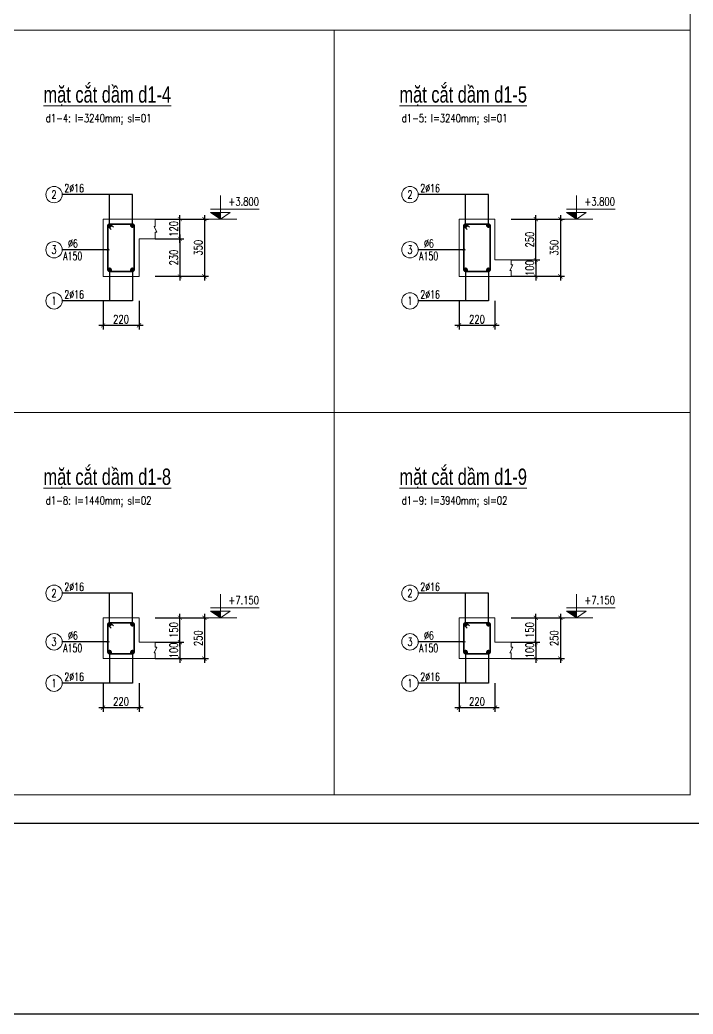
# Model space of a CAD drawing. Extents: x -1855204 to -1466800, y -1308584 to -996495.
# Drawn here: x -1825520 to -1809042, y -1231183 to -1206859 of the extents above; entities that cross this region are included whole.
import ezdxf
from ezdxf.enums import TextEntityAlignment as Align

# ---------------------------------------------------------------- set-up
doc = ezdxf.new("R2010")
doc.units = 0
doc.header["$LTSCALE"] = 150
doc.header["$PDMODE"] = 35
doc.layers.get('Defpoints').update_dxf_attribs({"lineweight": 18})
for name, color, linetype, lineweight in [('05.Text', 253, 'Continuous', 18), ('11.Khung bo', 32, 'Continuous', 50), ('12.Khung', 36, 'Continuous', 25), ('KCVN-THAY', 7, 'Continuous', 25), ('LS-DIM', 251, 'Continuous', 13), ('LS-TEXT', 60, 'Continuous', 20), ('LS-THAY', 7, 'Continuous', 20), ('LS-THEP', 3, 'Continuous', 35)]:
    doc.layers.add(name, color=color, linetype=linetype, lineweight=lineweight)
doc.layers.add('DIM', color=1, linetype='Continuous')
doc.styles.add('LS.TEXT', font='vnromadi.shx', dxfattribs={"width": 0.7, "height": 4})
doc.styles.add('romans.shx', font='romans.shx', dxfattribs={"width": 0.75, "bigfont": 'vns.shx'})
doc.styles.add('vnsimpli', font='vnsimli.shx', dxfattribs={"width": 0.75})
doc.dimstyles.new('D25', dxfattribs={"dimscale": 0, "dimtxt": 200, "dimasz": 100, "dimexe": 100, "dimexo": 0, "dimgap": 50, "dimtad": 1, "dimdec": 0, "dimlfac": 0.25, "dimdsep": 46, "dimtxsty": 'vnsimpli', "dimblk1": 'ARCHTICK', "dimblk2": 'ARCHTICK', "dimsah": 1, "dimcen": 0, "dimdle": 100, "dimclrd": 256, "dimclre": 256, "dimclrt": 60, "dimadec": 0, "dimazin": 0, "dimtfac": 0.004, "dimtdec": 0, "dimtix": 1, "dimtmove": 2, "dimatfit": 3, "dimldrblk": 'ARCHTICK', "dimfxl": 1, "dimtolj": 1, "dimarcsym": 0})
doc.dimstyles.new('LS.GHI CHU', dxfattribs={"dimtxt": 200, "dimasz": 120, "dimexe": 120, "dimexo": 120, "dimgap": 80, "dimtad": 1, "dimdec": 0, "dimzin": 0, "dimdsep": 46, "dimtxsty": 'romans.shx', "dimblk": 'ARCHTICK', "dimcen": 0.09, "dimdle": 120, "dimclrd": 256, "dimclre": 8, "dimclrt": 7, "dimadec": 0, "dimazin": 0, "dimtfac": 1, "dimtdec": 0, "dimtofl": 0, "dimtmove": 0, "dimatfit": 3, "dimldrblk": 'ARCHTICK', "dimfxl": 1, "dimtolj": 1, "dimtzin": 0, "dimarcsym": 0})

# ---------------------------------------------------------------- blocks, each defined once
blk = doc.blocks.new('*U4')
at = {"layer": 'KCVN-THAY', "color": 140}
blk.add_lwpolyline([(214871.76, 86966.68), (215381.8, 86966.68), (215381.8, 86579.68), (214871.76, 86579.68)], close=True, dxfattribs=at)
blk = doc.blocks.new('100')
at = {"layer": '11.Khung bo', "const_width": 26.7}
blk.add_lwpolyline([(1860913, -945240), (1860913, -916940), (1896063, -916940), (1896063, -945240)], close=True, dxfattribs=at)
at = {"layer": '12.Khung', "color": 1}
blk.add_lwpolyline([(1901579, -945940), (1901579, -916240), (1859580, -916240), (1859580, -945940)], close=True, dxfattribs=at)
blk = doc.blocks.new('moc1')
at = {"layer": 'LS-THEP'}
for p, q in [((-25, 0), (-25, -10)), ((10, 25), (0, 25)), ((58, -22), (10, 25)), ((-25, -10), (22, -58))]:
    blk.add_line(p, q, dxfattribs=at)
blk.add_arc((0, 0), 25, 90, 180, dxfattribs=at)
blk = doc.blocks.new('_ArchTick')
at = {"layer": 'DIM', "color": 0, "const_width": 0.15}
blk.add_lwpolyline([(-0.5, -0.5), (0.5, 0.5)], dxfattribs=at)
blk = doc.blocks.new('cotthep')
at = {"layer": 'LS-THAY'}
blk.add_circle((-250, 0), 250, dxfattribs=at)
at = {"layer": 'LS-TEXT', "style": 'vnsimpli', "width": 0.75}
for tag, p in [('24`25', (446, 69)), ('10', (-250, -123)), ('A200', (440, -316))]:
    blk.add_attdef(tag, text='', height=250, dxfattribs=at).set_placement(p, align=Align.CENTER)
blk = doc.blocks.new('*D1895')
at = {"layer": 'Defpoints', "color": 0, "transparency": 16777216}
for p in [(-1822205, -1212213), (-1822205, -1213133), (-1821604, -1213133)]:
    blk.add_point(p, dxfattribs=at)
at = {"layer": 'LS-DIM', "lineweight": -2, "transparency": 16777216}
for p, q in [((-1822205, -1212213), (-1821504, -1212213)), ((-1821604, -1212113), (-1821604, -1213233)), ((-1822205, -1213133), (-1821504, -1213133))]:
    blk.add_line(p, q, dxfattribs=at)
at = {"layer": 'LS-DIM', "lineweight": -2, "transparency": 16777216, "xscale": 100, "yscale": 100, "zscale": 100}
for p, rotation in [((-1821604, -1212213), 90), ((-1821604, -1213133), 270)]:
    blk.add_blockref('_ArchTick', p, dxfattribs=dict(at, rotation=rotation))
at = {"layer": 'LS-DIM', "color": 60, "transparency": 16777216, "insert": (-1821754, -1212673), "char_height": 200, "attachment_point": 5, "rotation": 90, "style": 'vnsimpli'}
blk.add_mtext('\\A1;230', dxfattribs=at)
blk = doc.blocks.new('*D1896')
at = {"layer": 'Defpoints', "color": 0, "transparency": 16777216}
for p in [(-1823484, -1213733), (-1822604, -1213733), (-1823484, -1214333)]:
    blk.add_point(p, dxfattribs=at)
at = {"layer": 'LS-DIM', "lineweight": -2, "transparency": 16777216}
for p, q in [((-1823484, -1213733), (-1823484, -1214433)), ((-1822604, -1213733), (-1822604, -1214433)), ((-1822504, -1214333), (-1823584, -1214333))]:
    blk.add_line(p, q, dxfattribs=at)
at = {"layer": 'LS-DIM', "lineweight": -2, "transparency": 16777216, "xscale": 100, "yscale": 100, "zscale": 100, "rotation": 180}
blk.add_blockref('_ArchTick', (-1823484, -1214333), dxfattribs=at)
at = {"layer": 'LS-DIM', "lineweight": -2, "transparency": 16777216, "xscale": 100, "yscale": 100, "zscale": 100}
blk.add_blockref('_ArchTick', (-1822604, -1214333), dxfattribs=at)
at = {"layer": 'LS-DIM', "color": 60, "transparency": 16777216, "insert": (-1823044, -1214183), "char_height": 200, "attachment_point": 5, "style": 'vnsimpli'}
blk.add_mtext('\\A1;220', dxfattribs=at)
blk = doc.blocks.new('*D1897')
at = {"layer": 'Defpoints', "color": 0, "transparency": 16777216}
for p in [(-1822205, -1211733), (-1821604, -1211733), (-1822205, -1212213)]:
    blk.add_point(p, dxfattribs=at)
at = {"layer": 'LS-DIM', "lineweight": -2, "transparency": 16777216}
for p, q in [((-1822205, -1211733), (-1821504, -1211733)), ((-1821604, -1212313), (-1821604, -1211633)), ((-1822205, -1212213), (-1821504, -1212213))]:
    blk.add_line(p, q, dxfattribs=at)
at = {"layer": 'LS-DIM', "lineweight": -2, "transparency": 16777216, "xscale": 100, "yscale": 100, "zscale": 100}
for p, rotation in [((-1821604, -1211733), 90), ((-1821604, -1212213), 270)]:
    blk.add_blockref('_ArchTick', p, dxfattribs=dict(at, rotation=rotation))
at = {"layer": 'LS-DIM', "color": 60, "transparency": 16777216, "insert": (-1821754, -1211973), "char_height": 200, "attachment_point": 5, "rotation": 90, "style": 'vnsimpli'}
blk.add_mtext('\\A1;120', dxfattribs=at)
blk = doc.blocks.new('*D1898')
at = {"layer": 'Defpoints', "color": 0, "transparency": 16777216}
for p in [(-1822205, -1211733), (-1822205, -1213133), (-1821004, -1213133)]:
    blk.add_point(p, dxfattribs=at)
at = {"layer": 'LS-DIM', "lineweight": -2, "transparency": 16777216}
for p, q in [((-1822205, -1211733), (-1820904, -1211733)), ((-1821004, -1211633), (-1821004, -1213233)), ((-1822205, -1213133), (-1820904, -1213133))]:
    blk.add_line(p, q, dxfattribs=at)
at = {"layer": 'LS-DIM', "lineweight": -2, "transparency": 16777216, "xscale": 100, "yscale": 100, "zscale": 100}
for p, rotation in [((-1821004, -1211733), 90), ((-1821004, -1213133), 270)]:
    blk.add_blockref('_ArchTick', p, dxfattribs=dict(at, rotation=rotation))
at = {"layer": 'LS-DIM', "color": 60, "transparency": 16777216, "insert": (-1821154, -1212433), "char_height": 200, "attachment_point": 5, "rotation": 90, "style": 'vnsimpli'}
blk.add_mtext('\\A1;350', dxfattribs=at)
blk = doc.blocks.new('COSCD')
at = {"layer": 'LS-DIM'}
blk.add_hatch(color=256, dxfattribs=at).paths.add_polyline_path([(3.6, 0), (3.6, 1.44), (1.44, 1.44)])
for p, q in [((3.6, 0), (3.6, 5.23)), ((7.2, 0), (0, 0)), ((1.44, 2.16), (12.12, 2.16)), ((1.44, 1.44), (5.76, 1.44)), ((1.44, 1.44), (3.6, 0)), ((5.76, 1.44), (3.6, 0))]:
    blk.add_line(p, q, dxfattribs=at)
blk = doc.blocks.new('*D1899')
at = {"layer": 'Defpoints', "color": 0, "transparency": 16777216}
for p in [(-1813493, -1212733), (-1813493, -1213133), (-1812892, -1213133)]:
    blk.add_point(p, dxfattribs=at)
at = {"layer": 'LS-DIM', "lineweight": -2, "transparency": 16777216}
for p, q in [((-1813493, -1212733), (-1812792, -1212733)), ((-1812892, -1212733), (-1812892, -1212633)), ((-1812892, -1212733), (-1812892, -1213133)), ((-1813493, -1213133), (-1812792, -1213133)), ((-1812892, -1213133), (-1812892, -1213233))]:
    blk.add_line(p, q, dxfattribs=at)
at = {"layer": 'LS-DIM', "lineweight": -2, "transparency": 16777216, "xscale": 100, "yscale": 100, "zscale": 100}
for p, rotation in [((-1812892, -1212733), 270), ((-1812892, -1213133), 90)]:
    blk.add_blockref('_ArchTick', p, dxfattribs=dict(at, rotation=rotation))
at = {"layer": 'LS-DIM', "color": 60, "transparency": 16777216, "insert": (-1813042, -1212933), "char_height": 200, "attachment_point": 5, "rotation": 90, "style": 'vnsimpli'}
blk.add_mtext('\\A1;100', dxfattribs=at)
blk = doc.blocks.new('*D1900')
at = {"layer": 'Defpoints', "color": 0, "transparency": 16777216}
for p in [(-1814772, -1213733), (-1813892, -1213733), (-1814772, -1214333)]:
    blk.add_point(p, dxfattribs=at)
at = {"layer": 'LS-DIM', "lineweight": -2, "transparency": 16777216}
for p, q in [((-1814772, -1213733), (-1814772, -1214433)), ((-1813892, -1213733), (-1813892, -1214433)), ((-1813792, -1214333), (-1814872, -1214333))]:
    blk.add_line(p, q, dxfattribs=at)
at = {"layer": 'LS-DIM', "lineweight": -2, "transparency": 16777216, "xscale": 100, "yscale": 100, "zscale": 100, "rotation": 180}
blk.add_blockref('_ArchTick', (-1814772, -1214333), dxfattribs=at)
at = {"layer": 'LS-DIM', "lineweight": -2, "transparency": 16777216, "xscale": 100, "yscale": 100, "zscale": 100}
blk.add_blockref('_ArchTick', (-1813892, -1214333), dxfattribs=at)
at = {"layer": 'LS-DIM', "color": 60, "transparency": 16777216, "insert": (-1814332, -1214183), "char_height": 200, "attachment_point": 5, "style": 'vnsimpli'}
blk.add_mtext('\\A1;220', dxfattribs=at)
blk = doc.blocks.new('*D1901')
at = {"layer": 'Defpoints', "color": 0, "transparency": 16777216}
for p in [(-1813493, -1211733), (-1812892, -1211733), (-1813493, -1212733)]:
    blk.add_point(p, dxfattribs=at)
at = {"layer": 'LS-DIM', "lineweight": -2, "transparency": 16777216}
for p, q in [((-1813493, -1211733), (-1812792, -1211733)), ((-1812892, -1212833), (-1812892, -1211633)), ((-1813493, -1212733), (-1812792, -1212733))]:
    blk.add_line(p, q, dxfattribs=at)
at = {"layer": 'LS-DIM', "lineweight": -2, "transparency": 16777216, "xscale": 100, "yscale": 100, "zscale": 100}
for p, rotation in [((-1812892, -1211733), 90), ((-1812892, -1212733), 270)]:
    blk.add_blockref('_ArchTick', p, dxfattribs=dict(at, rotation=rotation))
at = {"layer": 'LS-DIM', "color": 60, "transparency": 16777216, "insert": (-1813042, -1212233), "char_height": 200, "attachment_point": 5, "rotation": 90, "style": 'vnsimpli'}
blk.add_mtext('\\A1;250', dxfattribs=at)
blk = doc.blocks.new('*D1902')
at = {"layer": 'Defpoints', "color": 0, "transparency": 16777216}
for p in [(-1813493, -1211733), (-1813493, -1213133), (-1812292, -1213133)]:
    blk.add_point(p, dxfattribs=at)
at = {"layer": 'LS-DIM', "lineweight": -2, "transparency": 16777216}
for p, q in [((-1813493, -1211733), (-1812192, -1211733)), ((-1812292, -1211633), (-1812292, -1213233)), ((-1813493, -1213133), (-1812192, -1213133))]:
    blk.add_line(p, q, dxfattribs=at)
at = {"layer": 'LS-DIM', "lineweight": -2, "transparency": 16777216, "xscale": 100, "yscale": 100, "zscale": 100}
for p, rotation in [((-1812292, -1211733), 90), ((-1812292, -1213133), 270)]:
    blk.add_blockref('_ArchTick', p, dxfattribs=dict(at, rotation=rotation))
at = {"layer": 'LS-DIM', "color": 60, "transparency": 16777216, "insert": (-1812442, -1212433), "char_height": 200, "attachment_point": 5, "rotation": 90, "style": 'vnsimpli'}
blk.add_mtext('\\A1;350', dxfattribs=at)
blk = doc.blocks.new('*D1917')
at = {"layer": 'Defpoints', "color": 0, "transparency": 16777216}
for p in [(-1822205, -1222086), (-1822205, -1222486), (-1821604, -1222486)]:
    blk.add_point(p, dxfattribs=at)
at = {"layer": 'LS-DIM', "lineweight": -2, "transparency": 16777216}
for p, q in [((-1821604, -1222086), (-1821604, -1221986)), ((-1822205, -1222086), (-1821504, -1222086)), ((-1821604, -1222086), (-1821604, -1222486)), ((-1822205, -1222486), (-1821504, -1222486)), ((-1821604, -1222486), (-1821604, -1222586))]:
    blk.add_line(p, q, dxfattribs=at)
at = {"layer": 'LS-DIM', "lineweight": -2, "transparency": 16777216, "xscale": 100, "yscale": 100, "zscale": 100}
for p, rotation in [((-1821604, -1222086), 270), ((-1821604, -1222486), 90)]:
    blk.add_blockref('_ArchTick', p, dxfattribs=dict(at, rotation=rotation))
at = {"layer": 'LS-DIM', "color": 60, "transparency": 16777216, "insert": (-1821754, -1222286), "char_height": 200, "attachment_point": 5, "rotation": 90, "style": 'vnsimpli'}
blk.add_mtext('\\A1;100', dxfattribs=at)
blk = doc.blocks.new('*D1918')
at = {"layer": 'Defpoints', "color": 0, "transparency": 16777216}
for p in [(-1823484, -1223086), (-1822604, -1223086), (-1823484, -1223686)]:
    blk.add_point(p, dxfattribs=at)
at = {"layer": 'LS-DIM', "lineweight": -2, "transparency": 16777216}
for p, q in [((-1823484, -1223086), (-1823484, -1223786)), ((-1822604, -1223086), (-1822604, -1223786)), ((-1822504, -1223686), (-1823584, -1223686))]:
    blk.add_line(p, q, dxfattribs=at)
at = {"layer": 'LS-DIM', "lineweight": -2, "transparency": 16777216, "xscale": 100, "yscale": 100, "zscale": 100, "rotation": 180}
blk.add_blockref('_ArchTick', (-1823484, -1223686), dxfattribs=at)
at = {"layer": 'LS-DIM', "lineweight": -2, "transparency": 16777216, "xscale": 100, "yscale": 100, "zscale": 100}
blk.add_blockref('_ArchTick', (-1822604, -1223686), dxfattribs=at)
at = {"layer": 'LS-DIM', "color": 60, "transparency": 16777216, "insert": (-1823044, -1223536), "char_height": 200, "attachment_point": 5, "style": 'vnsimpli'}
blk.add_mtext('\\A1;220', dxfattribs=at)
blk = doc.blocks.new('*D1919')
at = {"layer": 'Defpoints', "color": 0, "transparency": 16777216}
for p in [(-1822205, -1221486), (-1821604, -1221486), (-1822205, -1222086)]:
    blk.add_point(p, dxfattribs=at)
at = {"layer": 'LS-DIM', "lineweight": -2, "transparency": 16777216}
for p, q in [((-1822205, -1221486), (-1821504, -1221486)), ((-1821604, -1222186), (-1821604, -1221386)), ((-1822205, -1222086), (-1821504, -1222086))]:
    blk.add_line(p, q, dxfattribs=at)
at = {"layer": 'LS-DIM', "lineweight": -2, "transparency": 16777216, "xscale": 100, "yscale": 100, "zscale": 100}
for p, rotation in [((-1821604, -1221486), 90), ((-1821604, -1222086), 270)]:
    blk.add_blockref('_ArchTick', p, dxfattribs=dict(at, rotation=rotation))
at = {"layer": 'LS-DIM', "color": 60, "transparency": 16777216, "insert": (-1821754, -1221786), "char_height": 200, "attachment_point": 5, "rotation": 90, "style": 'vnsimpli'}
blk.add_mtext('\\A1;150', dxfattribs=at)
blk = doc.blocks.new('*D1920')
at = {"layer": 'Defpoints', "color": 0, "transparency": 16777216}
for p in [(-1822205, -1221486), (-1822205, -1222486), (-1821004, -1222486)]:
    blk.add_point(p, dxfattribs=at)
at = {"layer": 'LS-DIM', "lineweight": -2, "transparency": 16777216}
for p, q in [((-1822205, -1221486), (-1820904, -1221486)), ((-1821004, -1221386), (-1821004, -1222586)), ((-1822205, -1222486), (-1820904, -1222486))]:
    blk.add_line(p, q, dxfattribs=at)
at = {"layer": 'LS-DIM', "lineweight": -2, "transparency": 16777216, "xscale": 100, "yscale": 100, "zscale": 100}
for p, rotation in [((-1821004, -1221486), 90), ((-1821004, -1222486), 270)]:
    blk.add_blockref('_ArchTick', p, dxfattribs=dict(at, rotation=rotation))
at = {"layer": 'LS-DIM', "color": 60, "transparency": 16777216, "insert": (-1821154, -1221986), "char_height": 200, "attachment_point": 5, "rotation": 90, "style": 'vnsimpli'}
blk.add_mtext('\\A1;250', dxfattribs=at)
blk = doc.blocks.new('*D1921')
at = {"layer": 'Defpoints', "color": 0, "transparency": 16777216}
for p in [(-1813493, -1222086), (-1813493, -1222486), (-1812892, -1222486)]:
    blk.add_point(p, dxfattribs=at)
at = {"layer": 'LS-DIM', "lineweight": -2, "transparency": 16777216}
for p, q in [((-1812892, -1222086), (-1812892, -1221986)), ((-1813493, -1222086), (-1812792, -1222086)), ((-1812892, -1222086), (-1812892, -1222486)), ((-1813493, -1222486), (-1812792, -1222486)), ((-1812892, -1222486), (-1812892, -1222586))]:
    blk.add_line(p, q, dxfattribs=at)
at = {"layer": 'LS-DIM', "lineweight": -2, "transparency": 16777216, "xscale": 100, "yscale": 100, "zscale": 100}
for p, rotation in [((-1812892, -1222086), 270), ((-1812892, -1222486), 90)]:
    blk.add_blockref('_ArchTick', p, dxfattribs=dict(at, rotation=rotation))
at = {"layer": 'LS-DIM', "color": 60, "transparency": 16777216, "insert": (-1813042, -1222286), "char_height": 200, "attachment_point": 5, "rotation": 90, "style": 'vnsimpli'}
blk.add_mtext('\\A1;100', dxfattribs=at)
blk = doc.blocks.new('*D1922')
at = {"layer": 'Defpoints', "color": 0, "transparency": 16777216}
for p in [(-1814772, -1223086), (-1813892, -1223086), (-1814772, -1223686)]:
    blk.add_point(p, dxfattribs=at)
at = {"layer": 'LS-DIM', "lineweight": -2, "transparency": 16777216}
for p, q in [((-1814772, -1223086), (-1814772, -1223786)), ((-1813892, -1223086), (-1813892, -1223786)), ((-1813792, -1223686), (-1814872, -1223686))]:
    blk.add_line(p, q, dxfattribs=at)
at = {"layer": 'LS-DIM', "lineweight": -2, "transparency": 16777216, "xscale": 100, "yscale": 100, "zscale": 100, "rotation": 180}
blk.add_blockref('_ArchTick', (-1814772, -1223686), dxfattribs=at)
at = {"layer": 'LS-DIM', "lineweight": -2, "transparency": 16777216, "xscale": 100, "yscale": 100, "zscale": 100}
blk.add_blockref('_ArchTick', (-1813892, -1223686), dxfattribs=at)
at = {"layer": 'LS-DIM', "color": 60, "transparency": 16777216, "insert": (-1814332, -1223536), "char_height": 200, "attachment_point": 5, "style": 'vnsimpli'}
blk.add_mtext('\\A1;220', dxfattribs=at)
blk = doc.blocks.new('*D1923')
at = {"layer": 'Defpoints', "color": 0, "transparency": 16777216}
for p in [(-1813493, -1221486), (-1812892, -1221486), (-1813493, -1222086)]:
    blk.add_point(p, dxfattribs=at)
at = {"layer": 'LS-DIM', "lineweight": -2, "transparency": 16777216}
for p, q in [((-1813493, -1221486), (-1812792, -1221486)), ((-1812892, -1222186), (-1812892, -1221386)), ((-1813493, -1222086), (-1812792, -1222086))]:
    blk.add_line(p, q, dxfattribs=at)
at = {"layer": 'LS-DIM', "lineweight": -2, "transparency": 16777216, "xscale": 100, "yscale": 100, "zscale": 100}
for p, rotation in [((-1812892, -1221486), 90), ((-1812892, -1222086), 270)]:
    blk.add_blockref('_ArchTick', p, dxfattribs=dict(at, rotation=rotation))
at = {"layer": 'LS-DIM', "color": 60, "transparency": 16777216, "insert": (-1813042, -1221786), "char_height": 200, "attachment_point": 5, "rotation": 90, "style": 'vnsimpli'}
blk.add_mtext('\\A1;150', dxfattribs=at)
blk = doc.blocks.new('*D1924')
at = {"layer": 'Defpoints', "color": 0, "transparency": 16777216}
for p in [(-1813493, -1221486), (-1813493, -1222486), (-1812292, -1222486)]:
    blk.add_point(p, dxfattribs=at)
at = {"layer": 'LS-DIM', "lineweight": -2, "transparency": 16777216}
for p, q in [((-1813493, -1221486), (-1812192, -1221486)), ((-1812292, -1221386), (-1812292, -1222586)), ((-1813493, -1222486), (-1812192, -1222486))]:
    blk.add_line(p, q, dxfattribs=at)
at = {"layer": 'LS-DIM', "lineweight": -2, "transparency": 16777216, "xscale": 100, "yscale": 100, "zscale": 100}
for p, rotation in [((-1812292, -1221486), 90), ((-1812292, -1222486), 270)]:
    blk.add_blockref('_ArchTick', p, dxfattribs=dict(at, rotation=rotation))
at = {"layer": 'LS-DIM', "color": 60, "transparency": 16777216, "insert": (-1812442, -1221986), "char_height": 200, "attachment_point": 5, "rotation": 90, "style": 'vnsimpli'}
blk.add_mtext('\\A1;250', dxfattribs=at)

msp = doc.modelspace()

# ---------------------------------------------------------------- linework, layer by layer
at = {"layer": 'LS-DIM', "ltscale": 120}
for points in [[(-1822205.1, -1211733.4), (-1822205.1, -1211916.8), (-1822236.5, -1211916.8), (-1822170.5, -1212056.3), (-1822205.1, -1212056.3), (-1822205.1, -1212213.4)], [(-1813492.8, -1213133.4), (-1813492.8, -1212990.1), (-1813524.2, -1212990.1), (-1813458.2, -1212850.6), (-1813492.8, -1212850.6), (-1813492.8, -1212733.4)], [(-1822205.1, -1222486.1), (-1822205.1, -1222342.7), (-1822236.5, -1222342.7), (-1822170.5, -1222203.2), (-1822205.1, -1222203.2), (-1822205.1, -1222086.1)], [(-1813492.8, -1222486.1), (-1813492.8, -1222342.7), (-1813524.2, -1222342.7), (-1813458.2, -1222203.2), (-1813492.8, -1222203.2), (-1813492.8, -1222086.1)]]:
    msp.add_lwpolyline(points, dxfattribs=at)
at = {"layer": 'LS-THAY'}
for p, q in [((-1809116.5, -1207109.9), (-1843965.8, -1207109.9)), ((-1817828.8, -1207109.9), (-1817828.8, -1225815.2)), ((-1822604.1, -1211733.4), (-1823484.1, -1211733.4)), ((-1823484.1, -1211733.4), (-1823484.1, -1213133.4)), ((-1822604.1, -1211733.4), (-1822205.1, -1211733.4)), ((-1813891.8, -1211733.4), (-1814771.8, -1211733.4)), ((-1814771.8, -1211733.4), (-1814771.8, -1213133.4)), ((-1813891.8, -1212733.4), (-1813891.8, -1211733.4)), ((-1822604.1, -1213133.4), (-1822604.1, -1212213.4)), ((-1822604.1, -1212213.4), (-1822205.1, -1212213.4)), ((-1813891.8, -1212733.4), (-1813492.8, -1212733.4)), ((-1823484.1, -1213133.4), (-1822604.1, -1213133.4)), ((-1814771.8, -1213133.4), (-1813891.8, -1213133.4)), ((-1813891.8, -1213133.4), (-1813492.8, -1213133.4)), ((-1809116.5, -1216462.5), (-1843965.8, -1216462.5)), ((-1822604.1, -1221486.1), (-1823484.1, -1221486.1)), ((-1823484.1, -1221486.1), (-1823484.1, -1222486.1)), ((-1822604.1, -1222086.1), (-1822604.1, -1221486.1)), ((-1813891.8, -1221486.1), (-1814771.8, -1221486.1)), ((-1814771.8, -1221486.1), (-1814771.8, -1222486.1)), ((-1813891.8, -1222086.1), (-1813891.8, -1221486.1)), ((-1822604.1, -1222086.1), (-1822205.1, -1222086.1)), ((-1813891.8, -1222086.1), (-1813492.8, -1222086.1)), ((-1823484.1, -1222486.1), (-1822604.1, -1222486.1)), ((-1822604.1, -1222486.1), (-1822205.1, -1222486.1)), ((-1814771.8, -1222486.1), (-1813891.8, -1222486.1)), ((-1813891.8, -1222486.1), (-1813492.8, -1222486.1))]:
    msp.add_line(p, q, dxfattribs=at)
at = {"layer": 'LS-THEP'}
for points in [[(-1823324.1, -1211853.4), (-1822764.1, -1211853.4, -0.4142136), (-1822724.1, -1211893.4), (-1822724.1, -1212973.4, -0.4142136), (-1822764.1, -1213013.4), (-1823324.1, -1213013.4, -0.4142136), (-1823364.1, -1212973.4), (-1823364.1, -1211893.4, -0.4142136)], [(-1814611.8, -1211853.4), (-1814051.8, -1211853.4, -0.4142136), (-1814011.8, -1211893.4), (-1814011.8, -1212973.4, -0.4142136), (-1814051.8, -1213013.4), (-1814611.8, -1213013.4, -0.4142136), (-1814651.8, -1212973.4), (-1814651.8, -1211893.4, -0.4142136)], [(-1823324.1, -1221606.1), (-1822764.1, -1221606.1, -0.4142136), (-1822724.1, -1221646.1), (-1822724.1, -1222326.1, -0.4142136), (-1822764.1, -1222366.1), (-1823324.1, -1222366.1, -0.4142136), (-1823364.1, -1222326.1), (-1823364.1, -1221646.1, -0.4142136)], [(-1814611.8, -1221606.1), (-1814051.8, -1221606.1, -0.4142136), (-1814011.8, -1221646.1), (-1814011.8, -1222326.1, -0.4142136), (-1814051.8, -1222366.1), (-1814611.8, -1222366.1, -0.4142136), (-1814651.8, -1222326.1), (-1814651.8, -1221646.1, -0.4142136)]]:
    msp.add_lwpolyline(points, format="xyb", close=True, dxfattribs=at)
for centre in [(-1823324.1, -1211893.4), (-1822764.1, -1211893.4), (-1814611.8, -1211893.4), (-1814051.8, -1211893.4), (-1823324.1, -1212973.4), (-1822764.1, -1212973.4), (-1814611.8, -1212973.4), (-1814051.8, -1212973.4), (-1823324.1, -1221646.1), (-1822764.1, -1221646.1), (-1814611.8, -1221646.1), (-1814051.8, -1221646.1), (-1823324.1, -1222326.1), (-1822764.1, -1222326.1), (-1814611.8, -1222326.1), (-1814051.8, -1222326.1)]:
    msp.add_circle(centre, 40, dxfattribs=at)

# ---------------------------------------------------------------- block references
at = {"layer": '05.Text', "xscale": 0.991454545641318, "yscale": 0.991454545641318, "zscale": 0.9914545456793755}
msp.add_blockref('100', (-3688976.4, -288652.9), dxfattribs=at)
at = {"layer": 'Defpoints', "xscale": 100, "yscale": 100, "zscale": 100}
msp.add_blockref('*U4', (-23336755.1, -9889150.6), dxfattribs=at)
at = {"layer": 'LS-DIM'}
ref = msp.add_blockref('cotthep', (-1824484.1, -1211133.4), dxfattribs=dict(at, xscale=0.8000000000465661, yscale=0.7999999998137355, zscale=0.8))
ref.add_attrib('10', '2', dxfattribs={"layer": 'LS-TEXT', "height": 200, "style": 'vnsimpli', "width": 0.7}).set_placement((-1824684.1, -1211232), align=Align.CENTER)
ref.add_attrib('24`25', '2`16', dxfattribs={"layer": 'LS-TEXT', "height": 200, "style": 'vnsimpli', "width": 0.7}).set_placement((-1824191.1, -1211078), align=Align.CENTER)
ref = msp.add_blockref('cotthep', (-1815771.8, -1211133.4), dxfattribs=dict(at, xscale=0.8000000000465661, yscale=0.7999999998137355, zscale=0.8))
ref.add_attrib('10', '2', dxfattribs={"layer": 'LS-TEXT', "height": 200, "style": 'vnsimpli', "width": 0.7}).set_placement((-1815971.8, -1211232), align=Align.CENTER)
ref.add_attrib('24`25', '2`16', dxfattribs={"layer": 'LS-TEXT', "height": 200, "style": 'vnsimpli', "width": 0.7}).set_placement((-1815478.7, -1211078), align=Align.CENTER)
for name, p, xscale, yscale, zscale in [('COSCD', (-1821011.5, -1211733.4), 111.1111111112405, 111.1111111110076, 111.1111111111125), ('COSCD', (-1812299.2, -1211733.4), 111.1111111112405, 111.1111111110076, 111.1111111111125), ('moc1', (-1823324.1, -1211893.4), 1.599999999860302, 1.599999999627471, 1.6), ('moc1', (-1814611.8, -1211893.4), 1.599999999860302, 1.599999999627471, 1.6), ('COSCD', (-1821011.5, -1221486.1), 111.1111111112405, 111.1111111110076, 111.1111111111125), ('COSCD', (-1812299.2, -1221486.1), 111.1111111112405, 111.1111111110076, 111.1111111111125), ('moc1', (-1823324.1, -1221646.1), 1.599999999860302, 1.599999999627471, 1.6), ('moc1', (-1814611.8, -1221646.1), 1.599999999860302, 1.599999999627471, 1.6)]:
    msp.add_blockref(name, p, dxfattribs=dict(at, xscale=xscale, yscale=yscale, zscale=zscale))
ref = msp.add_blockref('cotthep', (-1824484.1, -1212483.4), dxfattribs=dict(at, xscale=0.8000000000465661, yscale=0.7999999998137355, zscale=0.8))
ref.add_attrib('10', '3', dxfattribs={"layer": 'LS-TEXT', "height": 200, "style": 'vnsimpli', "width": 0.7}).set_placement((-1824684.1, -1212582), align=Align.CENTER)
ref.add_attrib('24`25', '%%c6', dxfattribs={"layer": 'LS-TEXT', "height": 200, "style": 'vnsimpli', "width": 0.7}).set_placement((-1824220.6, -1212428), align=Align.CENTER)
ref.add_attrib('A200', 'A150', dxfattribs={"layer": 'LS-TEXT', "height": 200, "style": 'vnsimpli', "width": 0.7}).set_placement((-1824226.8, -1212735.9), align=Align.CENTER)
ref = msp.add_blockref('cotthep', (-1815771.8, -1212483.4), dxfattribs=dict(at, xscale=0.8000000000465661, yscale=0.7999999998137355, zscale=0.8))
ref.add_attrib('10', '3', dxfattribs={"layer": 'LS-TEXT', "height": 200, "style": 'vnsimpli', "width": 0.7}).set_placement((-1815971.8, -1212582), align=Align.CENTER)
ref.add_attrib('24`25', '%%c6', dxfattribs={"layer": 'LS-TEXT', "height": 200, "style": 'vnsimpli', "width": 0.7}).set_placement((-1815508.3, -1212428), align=Align.CENTER)
ref.add_attrib('A200', 'A150', dxfattribs={"layer": 'LS-TEXT', "height": 200, "style": 'vnsimpli', "width": 0.7}).set_placement((-1815514.4, -1212735.9), align=Align.CENTER)
ref = msp.add_blockref('cotthep', (-1824484.1, -1213733.4), dxfattribs=dict(at, xscale=0.8000000000465661, yscale=0.7999999998137355, zscale=0.8))
ref.add_attrib('10', '1', dxfattribs={"layer": 'LS-TEXT', "height": 200, "style": 'vnsimpli', "width": 0.7}).set_placement((-1824684.1, -1213832.1), align=Align.CENTER)
ref.add_attrib('24`25', '2`16', dxfattribs={"layer": 'LS-TEXT', "height": 200, "style": 'vnsimpli', "width": 0.7}).set_placement((-1824191.1, -1213678), align=Align.CENTER)
ref = msp.add_blockref('cotthep', (-1815771.8, -1213733.4), dxfattribs=dict(at, xscale=0.8000000000465661, yscale=0.7999999998137355, zscale=0.8))
ref.add_attrib('10', '1', dxfattribs={"layer": 'LS-TEXT', "height": 200, "style": 'vnsimpli', "width": 0.7}).set_placement((-1815971.8, -1213832.1), align=Align.CENTER)
ref.add_attrib('24`25', '2`16', dxfattribs={"layer": 'LS-TEXT', "height": 200, "style": 'vnsimpli', "width": 0.7}).set_placement((-1815478.7, -1213678), align=Align.CENTER)
ref = msp.add_blockref('cotthep', (-1824484.1, -1220886.1), dxfattribs=dict(at, xscale=0.8000000000465661, yscale=0.7999999998137355, zscale=0.8))
ref.add_attrib('10', '2', dxfattribs={"layer": 'LS-TEXT', "height": 200, "style": 'vnsimpli', "width": 0.7}).set_placement((-1824684.1, -1220984.7), align=Align.CENTER)
ref.add_attrib('24`25', '2`16', dxfattribs={"layer": 'LS-TEXT', "height": 200, "style": 'vnsimpli', "width": 0.7}).set_placement((-1824191.1, -1220830.6), align=Align.CENTER)
ref = msp.add_blockref('cotthep', (-1815771.8, -1220886.1), dxfattribs=dict(at, xscale=0.8000000000465661, yscale=0.7999999998137355, zscale=0.8))
ref.add_attrib('10', '2', dxfattribs={"layer": 'LS-TEXT', "height": 200, "style": 'vnsimpli', "width": 0.7}).set_placement((-1815971.8, -1220984.7), align=Align.CENTER)
ref.add_attrib('24`25', '2`16', dxfattribs={"layer": 'LS-TEXT', "height": 200, "style": 'vnsimpli', "width": 0.7}).set_placement((-1815478.7, -1220830.6), align=Align.CENTER)
ref = msp.add_blockref('cotthep', (-1824484.1, -1222075), dxfattribs=dict(at, xscale=0.8000000000465661, yscale=0.7999999998137355, zscale=0.8))
ref.add_attrib('10', '3', dxfattribs={"layer": 'LS-TEXT', "height": 200, "style": 'vnsimpli', "width": 0.7}).set_placement((-1824684.1, -1222173.6), align=Align.CENTER)
ref.add_attrib('24`25', '%%c6', dxfattribs={"layer": 'LS-TEXT', "height": 200, "style": 'vnsimpli', "width": 0.7}).set_placement((-1824220.6, -1222019.6), align=Align.CENTER)
ref.add_attrib('A200', 'A150', dxfattribs={"layer": 'LS-TEXT', "height": 200, "style": 'vnsimpli', "width": 0.7}).set_placement((-1824226.8, -1222327.6), align=Align.CENTER)
ref = msp.add_blockref('cotthep', (-1815771.8, -1222075), dxfattribs=dict(at, xscale=0.8000000000465661, yscale=0.7999999998137355, zscale=0.8))
ref.add_attrib('10', '3', dxfattribs={"layer": 'LS-TEXT', "height": 200, "style": 'vnsimpli', "width": 0.7}).set_placement((-1815971.8, -1222173.6), align=Align.CENTER)
ref.add_attrib('24`25', '%%c6', dxfattribs={"layer": 'LS-TEXT', "height": 200, "style": 'vnsimpli', "width": 0.7}).set_placement((-1815508.3, -1222019.6), align=Align.CENTER)
ref.add_attrib('A200', 'A150', dxfattribs={"layer": 'LS-TEXT', "height": 200, "style": 'vnsimpli', "width": 0.7}).set_placement((-1815514.4, -1222327.6), align=Align.CENTER)
ref = msp.add_blockref('cotthep', (-1824484.1, -1223086.1), dxfattribs=dict(at, xscale=0.8000000000465661, yscale=0.7999999998137355, zscale=0.8))
ref.add_attrib('10', '1', dxfattribs={"layer": 'LS-TEXT', "height": 200, "style": 'vnsimpli', "width": 0.7}).set_placement((-1824684.1, -1223184.7), align=Align.CENTER)
ref.add_attrib('24`25', '2`16', dxfattribs={"layer": 'LS-TEXT', "height": 200, "style": 'vnsimpli', "width": 0.7}).set_placement((-1824191.1, -1223030.7), align=Align.CENTER)
ref = msp.add_blockref('cotthep', (-1815771.8, -1223086.1), dxfattribs=dict(at, xscale=0.8000000000465661, yscale=0.7999999998137355, zscale=0.8))
ref.add_attrib('10', '1', dxfattribs={"layer": 'LS-TEXT', "height": 200, "style": 'vnsimpli', "width": 0.7}).set_placement((-1815971.8, -1223184.7), align=Align.CENTER)
ref.add_attrib('24`25', '2`16', dxfattribs={"layer": 'LS-TEXT', "height": 200, "style": 'vnsimpli', "width": 0.7}).set_placement((-1815478.7, -1223030.7), align=Align.CENTER)

# ---------------------------------------------------------------- texts
at = {"layer": 'LS-TEXT', "color": 60, "style": 'LS.TEXT', "width": 0.75}
for s, p in [('%%UmÆt c¾t dÇm d1-4', (-1824942.4, -1208883.7)), ('%%UmÆt c¾t dÇm d1-5', (-1816230.1, -1208883.7)), ('%%UmÆt c¾t dÇm d1-8', (-1824942.4, -1218236.3)), ('%%UmÆt c¾t dÇm d1-9', (-1816230.1, -1218236.3))]:
    msp.add_text(s, height=400, dxfattribs=at).set_placement(p)
at = {"layer": 'LS-TEXT', "style": 'vnsimpli', "width": 0.75}
for s, p in [('d1-4: l=3240mm; sl=01', (-1824885.2, -1209364)), ('d1-5: l=3240mm; sl=01', (-1816172.9, -1209364)), ('d1-8: l=1440mm; sl=02', (-1824885.2, -1218716.7)), ('d1-9: l=3940mm; sl=02', (-1816172.9, -1218716.7))]:
    msp.add_text(s, height=200, dxfattribs=at).set_placement(p)
for s, p in [('+3.800', (-1819668.3, -1211403.4)), ('+3.800', (-1810956, -1211403.4)), ('+7.150', (-1819668.3, -1221156)), ('+7.150', (-1810956, -1221156))]:
    msp.add_text(s, height=200, dxfattribs=at).set_placement(p, align=Align.RIGHT)

# ---------------------------------------------------------------- dimensions: what is measured, and where the dimension line sits
at = {"layer": 'LS-DIM'}
for base, p1, p2, override, picture, middle in [((-1821604.1, -1211733.4), (-1822205.1, -1212213.4), (-1822205.1, -1211733.4), {"dimscale": 1}, '*D1897', (-1821754.1, -1211973.4)), ((-1821004.1, -1213133.4), (-1822205.1, -1211733.4), (-1822205.1, -1213133.4), {"dimscale": 1}, '*D1898', (-1821154.1, -1212433.4)), ((-1812891.8, -1211733.4), (-1813492.8, -1212733.4), (-1813492.8, -1211733.4), {"dimscale": 1}, '*D1901', (-1813041.8, -1212233.4)), ((-1812291.8, -1213133.4), (-1813492.8, -1211733.4), (-1813492.8, -1213133.4), {"dimscale": 1}, '*D1902', (-1812441.8, -1212433.4)), ((-1821604.1, -1213133.4), (-1822205.1, -1212213.4), (-1822205.1, -1213133.4), {"dimscale": 1, "dimtxsty": 'vnsimpli', "dimtmove": 1}, '*D1895', (-1821754.1, -1212673.4)), ((-1812891.8, -1213133.4), (-1813492.8, -1212733.4), (-1813492.8, -1213133.4), {"dimscale": 1, "dimtxsty": 'vnsimpli', "dimtmove": 1}, '*D1899', (-1813041.8, -1212933.4)), ((-1821604.1, -1221486.1), (-1822205.1, -1222086.1), (-1822205.1, -1221486.1), {"dimscale": 1}, '*D1919', (-1821754.1, -1221786.1)), ((-1821004.1, -1222486.1), (-1822205.1, -1221486.1), (-1822205.1, -1222486.1), {"dimscale": 1}, '*D1920', (-1821154.1, -1221986.1)), ((-1812891.8, -1221486.1), (-1813492.8, -1222086.1), (-1813492.8, -1221486.1), {"dimscale": 1}, '*D1923', (-1813041.8, -1221786.1)), ((-1812291.8, -1222486.1), (-1813492.8, -1221486.1), (-1813492.8, -1222486.1), {"dimscale": 1}, '*D1924', (-1812441.8, -1221986.1)), ((-1821604.1, -1222486.1), (-1822205.1, -1222086.1), (-1822205.1, -1222486.1), {"dimscale": 1, "dimtxsty": 'vnsimpli', "dimtmove": 1}, '*D1917', (-1821754.1, -1222286.1)), ((-1812891.8, -1222486.1), (-1813492.8, -1222086.1), (-1813492.8, -1222486.1), {"dimscale": 1, "dimtxsty": 'vnsimpli', "dimtmove": 1}, '*D1921', (-1813041.8, -1222286.1))]:
    dim = msp.add_linear_dim(base=base, p1=p1, p2=p2, angle=90, dimstyle='D25', override=override, dxfattribs=at)
    dim.commit()
    dim.dimension.update_dxf_attribs({"geometry": picture, "text_midpoint": middle})
for base, p1, p2, picture, middle in [((-1823484.1, -1214333.4), (-1822604.1, -1213733.4), (-1823484.1, -1213733.4), '*D1896', (-1823044.1, -1214183.4)), ((-1814771.8, -1214333.4), (-1813891.8, -1213733.4), (-1814771.8, -1213733.4), '*D1900', (-1814331.8, -1214183.4)), ((-1823484.1, -1223686.1), (-1822604.1, -1223086.1), (-1823484.1, -1223086.1), '*D1918', (-1823044.1, -1223536.1)), ((-1814771.8, -1223686.1), (-1813891.8, -1223086.1), (-1814771.8, -1223086.1), '*D1922', (-1814331.8, -1223536.1))]:
    dim = msp.add_linear_dim(base=base, p1=p1, p2=p2, dimstyle='D25', override={"dimscale": 1, "dimtxsty": 'vnsimpli', "dimtmove": 1}, dxfattribs=at)
    dim.commit()
    dim.dimension.update_dxf_attribs({"geometry": picture, "text_midpoint": middle})

# ---------------------------------------------------------------- leaders
for points in [[(-1823324.1, -1211893.4), (-1823324.1, -1211133.4), (-1824484.1, -1211133.4)], [(-1822764.1, -1211893.4), (-1822764.1, -1211133.4), (-1823940.1, -1211133.4)], [(-1814611.8, -1211893.4), (-1814611.8, -1211133.4), (-1815771.8, -1211133.4)], [(-1814051.8, -1211893.4), (-1814051.8, -1211133.4), (-1815227.8, -1211133.4)], [(-1823364.1, -1212483.4), (-1824484.1, -1212483.4)], [(-1814651.8, -1212483.4), (-1815771.8, -1212483.4)], [(-1823324.1, -1212973.4), (-1823324.1, -1213733.4), (-1824484.1, -1213733.4)], [(-1822764.1, -1212973.4), (-1822764.1, -1213733.4), (-1823940.1, -1213733.4)], [(-1814611.8, -1212973.4), (-1814611.8, -1213733.4), (-1815771.8, -1213733.4)], [(-1814051.8, -1212973.4), (-1814051.8, -1213733.4), (-1815227.8, -1213733.4)], [(-1823324.1, -1221646.1), (-1823324.1, -1220886.1), (-1824484.1, -1220886.1)], [(-1822764.1, -1221646.1), (-1822764.1, -1220886.1), (-1823940.1, -1220886.1)], [(-1814611.8, -1221646.1), (-1814611.8, -1220886.1), (-1815771.8, -1220886.1)], [(-1814051.8, -1221646.1), (-1814051.8, -1220886.1), (-1815227.8, -1220886.1)], [(-1823364.1, -1222075), (-1824484.1, -1222075)], [(-1814651.8, -1222075), (-1815771.8, -1222075)], [(-1823324.1, -1222326.1), (-1823324.1, -1223086.1), (-1824484.1, -1223086.1)], [(-1822764.1, -1222326.1), (-1822764.1, -1223086.1), (-1823940.1, -1223086.1)], [(-1814611.8, -1222326.1), (-1814611.8, -1223086.1), (-1815771.8, -1223086.1)], [(-1814051.8, -1222326.1), (-1814051.8, -1223086.1), (-1815227.8, -1223086.1)]]:
    msp.add_leader(points, dimstyle='LS.GHI CHU', override={"dimscale": 50, "dimasz": 0.8, "dimtad": 0, "dimtxsty": 'vnsimpli', "dimldrblk": 'Origin'}, dxfattribs=at)

doc.saveas('drawing.dxf')
